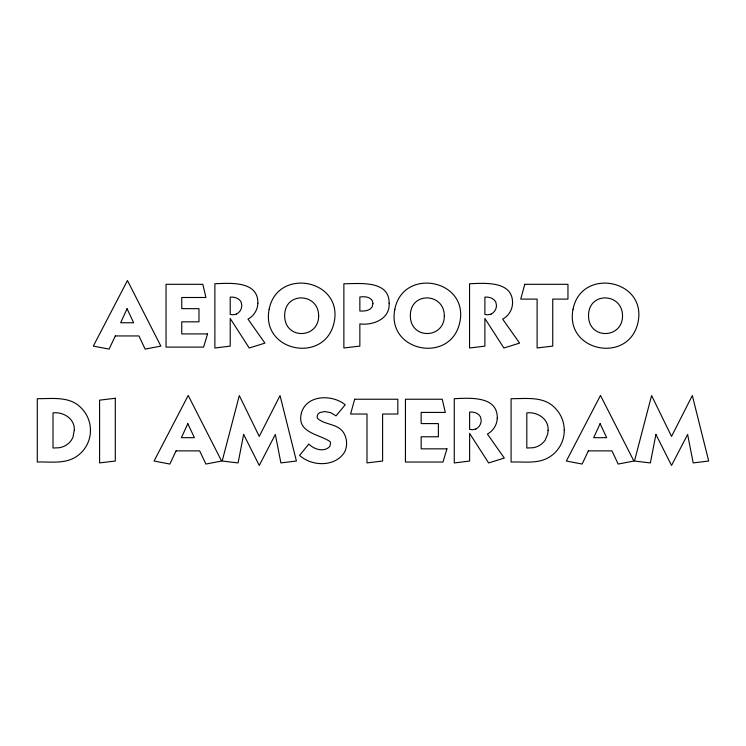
<?xml version="1.0" encoding="UTF-8"?>
<svg xmlns="http://www.w3.org/2000/svg" width="746" height="746" viewBox="0 0 746 746"><rect width="100%" height="100%" fill="white"/><g stroke="black" fill="none" stroke-linecap="round" stroke-linejoin="round"><path stroke-width="1.12" d="M389.114 303.221C390.298 318.915 372.981 325.638 359.852 323.904L359.852 346.097L343.869 347.972L343.869 283.76C358.891 283.769 389.487 279.787 389.114 303.221M269.166 309.226C260.606 351.898 325.172 364.346 334.124 322.365C343.309 279.433 277.447 266.9 269.166 309.226M394.848 309.226C386.288 351.898 450.854 364.346 459.806 322.365C468.992 279.433 403.129 266.9 394.848 309.226M573.04 309.226C564.48 351.898 629.046 364.346 637.998 322.365C647.183 279.433 581.32 266.9 573.04 309.226M74.283 430.218L72.931 437.389L71.234 440.42A18.38 18.38 0 0 1 59.4 447.721L53.013 448.029L53.013 412.883C63.382 411.587 75.076 418.851 74.283 430.218M548.077 430.218L547.732 433.995L545.028 440.42A18.38 18.38 0 0 1 533.194 447.721L526.807 448.029L526.807 412.883C537.176 411.587 548.87 418.851 548.077 430.218M90.453 430.125C90.648 441.091 84.746 451.582 75.365 457.223C63.904 464.18 49.963 461.541 37.3 462.035L37.3 398.69C52.015 398.83 69.76 395.893 81.09 407.866C87.04 413.704 90.443 421.798 90.453 430.125M318.645 316.201C318.374 338.908 284.953 339.756 284.655 316.006C284.254 291.164 318.99 292.544 318.645 316.201M444.327 316.201C444.056 338.908 410.636 339.756 410.337 316.006C409.936 291.164 444.681 292.544 444.327 316.201M564.246 430.125C564.442 441.091 558.54 451.582 549.159 457.223C537.707 464.18 523.767 461.541 511.094 462.035L511.094 398.69C525.809 398.83 543.554 395.893 554.884 407.866C560.833 413.704 564.237 421.798 564.246 430.125M622.518 316.201C622.248 338.908 588.827 339.756 588.529 316.006C588.128 291.164 622.863 292.544 622.518 316.201M301.384 413.088C296.339 432.699 318.859 434.023 330.086 441.567L330.562 443.283L329.807 446.434C324.174 452.654 313.935 449.362 308.825 444.029L299.603 455.414C312.005 466.698 335.644 467.22 344.839 451.694C347.869 445.008 346.974 436.615 342.302 430.89C335.859 423.635 324.529 424.707 317.582 418.45L317.106 416.827L317.759 414.356L319.736 412.585L324.724 411.55L330.702 412.631L336.017 415.876L345.239 404.78C332.418 394.224 306.485 394.466 301.384 413.088M257.874 303.23C257.687 309.832 253.845 316.062 247.989 319.129L264.923 343.113L249.22 348.009L230.216 318.458L230.216 346.125L214.876 348.009L214.876 283.76C229.721 283.154 258.396 280.589 257.874 303.23M512.549 303.23C512.362 309.832 508.52 316.062 502.664 319.129L519.598 343.113L503.895 348.009L484.891 318.458L484.891 346.125L469.551 348.009L469.551 283.76C484.396 283.154 513.071 280.589 512.549 303.23M497.265 418.161C497.078 424.763 493.246 430.992 487.39 434.06L504.324 458.053L488.621 462.949L469.616 433.389L469.616 461.065L454.267 462.949L454.267 398.69C469.122 398.084 497.796 395.52 497.265 418.161M243.634 434.424L238.086 462.93L222.187 461.047L239.307 395.557L259.254 436.401L280.048 395.557L296.414 461.028L280.888 462.912L275.339 434.424L259.254 465.467L243.634 434.424M655.92 434.424L650.372 462.93L634.473 461.047L651.594 395.557L671.54 436.401L692.325 395.557L708.7 461.028L693.174 462.912L687.625 434.424L671.54 465.467L655.92 434.424M372.944 303.575L372.189 306.839C369.587 311.063 364.262 311.166 359.852 310.998L359.852 297.001C364.235 296.432 369.792 296.488 372.329 300.787L372.944 303.575M354.648 399.241L350.601 414.03L366.995 414.03L366.995 462.912L382.605 461.028L382.605 414.03L397.832 414.03L397.832 399.241L354.648 399.241M524.783 284.31L520.736 299.099L537.12 299.099L537.12 347.972L552.739 346.097L552.739 299.099L567.958 299.099L567.958 284.31L524.783 284.31M207.537 333.919L203.583 347.104L166.041 347.104L166.041 284.31L202.828 284.31L205.933 297.495L181.754 297.495L181.754 308.657L198.977 308.657L198.977 321.834L181.754 321.834L181.754 333.919L207.537 333.919M446.938 448.85L442.984 462.035L405.442 462.035L405.442 399.241L442.229 399.241L445.334 412.426L421.154 412.426L421.154 423.588L438.378 423.588L438.378 436.774L421.154 436.774L421.154 448.85L446.938 448.85M127.062 308.741L120.656 322.757L133.655 322.757L127.062 308.741M187.815 423.681L181.409 437.688L194.408 437.688L187.815 423.681M600.092 423.681L593.685 437.688L606.694 437.688L600.092 423.681M115.313 335.942L109.103 349.109L93.306 346.107L127.454 280.533L160.847 346.107L145.144 349.109L138.933 335.942L115.313 335.942M176.065 450.873L169.855 464.049L154.049 461.037L188.197 395.464L221.599 461.037L205.887 464.049L199.676 450.873L176.065 450.873M588.352 450.873L582.141 464.049L566.335 461.037L600.483 395.464L633.886 461.037L618.173 464.049L611.962 450.873L588.352 450.873M236.426 314.103L233.041 314.812L230.216 314.43L230.216 297.122C234.393 296.796 239.009 298.055 241.107 301.99L241.788 305.31A9.642 9.642 0 0 1 236.426 314.103M491.101 314.103L487.716 314.812L484.891 314.43L484.891 297.122C489.068 296.796 493.684 298.055 495.782 301.99L496.472 305.31A9.642 9.642 0 0 1 491.101 314.103M475.827 429.034L472.442 429.743L469.616 429.36L469.616 412.062C473.794 411.736 478.41 412.986 480.508 416.93L481.189 420.24A9.642 9.642 0 0 1 475.827 429.043M115.304 398.28L99.591 400.154L99.591 462.912L115.304 461.028L115.304 398.28"/></g></svg>
